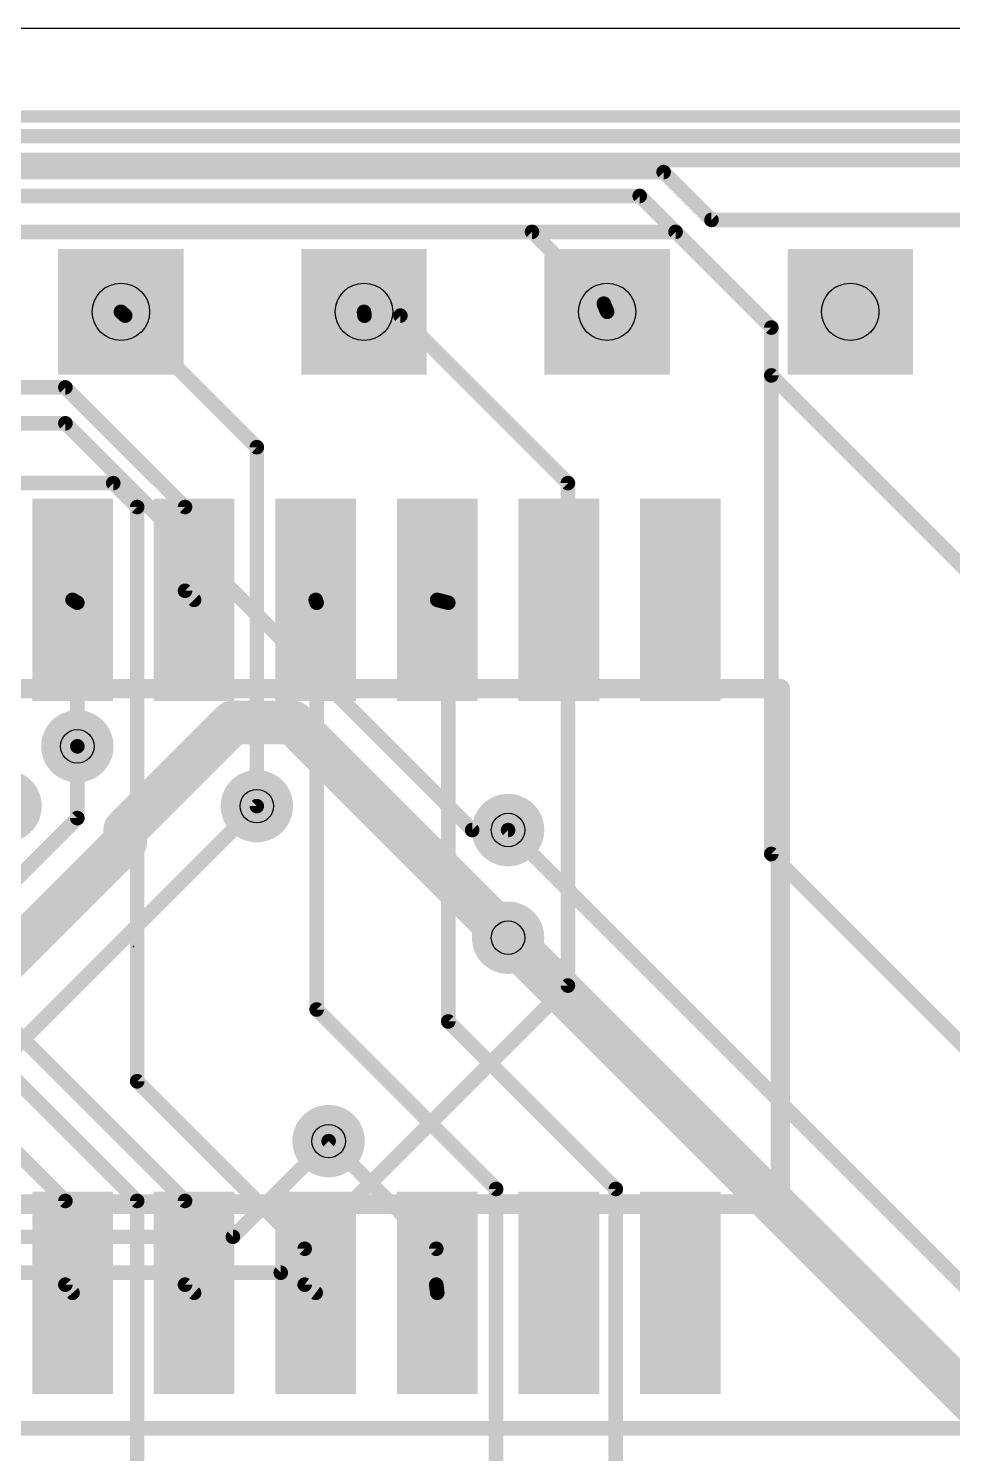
# Model space of a CAD drawing. Extents: x 0 to 200, y 0 to 49.
# Drawn here: x 115.11 to 124.77, y 33.11 to 48 of the extents above; entities that cross this region are included whole.
import ezdxf

# ---------------------------------------------------------------- set-up
doc = ezdxf.new("R2010")
doc.units = 0
for name, color, linetype in [('1', 12, 'CONTINUOUS'), ('16', 132, 'CONTINUOUS'), ('17', 110, 'CONTINUOUS'), ('18', 110, 'CONTINUOUS'), ('20', 31, 'CONTINUOUS'), ('21', 253, 'CONTINUOUS'), ('22', 253, 'CONTINUOUS'), ('24', 53, 'CONTINUOUS'), ('29', 253, 'CONTINUOUS'), ('30', 253, 'CONTINUOUS'), ('32', 253, 'CONTINUOUS'), ('44', 253, 'CONTINUOUS'), ('52', 253, 'CONTINUOUS')]:
    doc.layers.add(name, color=color, linetype=linetype)

# ---------------------------------------------------------------- blocks, each defined once
blk = doc.blocks.new('RECT')
blk.add_solid([(-0.5, -0.5), (0.5, -0.5), (-0.5, 0.5), (0.5, 0.5)])
blk = doc.blocks.new('SQUAREP')
blk.add_solid([(-0.5, -0.5), (0.5, -0.5), (-0.5, 0.5), (0.5, 0.5)])
blk = doc.blocks.new('ROUNDV')
at = {"const_width": 0.5}
blk.add_lwpolyline([(0, -0.25, 1), (0, 0.25, 1), (0, -0.25)], format="xyb", dxfattribs=at)

msp = doc.modelspace()

# ---------------------------------------------------------------- linework, layer by layer
at = {"layer": '1'}
for points, const_width in [([(88.125, 46.875), (149.625, 46.875)], 0.1524), ([(88.625, 46.5), (121.75, 46.5)], 0.1524), ([(121.75, 46.5), (122.25, 46)], 0.1524), ([(122.25, 46), (129.125, 46)], 0.1524), ([(121.875, 45.875), (107.75, 45.875)], 0.1524), ([(122.875, 44.875), (121.875, 45.875)], 0.1524), ([(118.625, 45), (118.62, 45.04)], 0.1524), ([(118.625, 45), (119, 45)], 0.1524), ([(119, 45), (120.75, 43.25)], 0.1524), ([(122.875, 44.375), (122.875, 44.875)], 0.1524), ([(133.25, 34), (122.875, 44.375)], 0.1524), ([(107.875, 43.875), (115.5, 43.875)], 0.1524), ([(115.5, 43.875), (119.75, 39.625)], 0.1524), ([(120.75, 43.25), (120.75, 38)], 0.1524), ([(116.125, 39.625), (117.25, 40.75)], 0.4572), ([(117.25, 40.75), (117.875, 40.75)], 0.4572), ([(117.875, 40.75), (120.125, 38.5)], 0.4572), ([(115.625, 39.75), (115.625, 40.5)], 0.1524), ([(117.5, 39.875), (113.625, 36)], 0.1524), ([(114.375, 38.5), (115.625, 39.75)], 0.1524), ([(116.125, 39.5), (116.125, 39.625)], 0.4572), ([(114.125, 37.5), (116.125, 39.5)], 0.4572), ([(119.75, 39.625), (120.125, 39.625)], 0.1524), ([(120.75, 38), (117.75, 35)], 0.1524), ([(118.25, 36.375), (117.25, 35.375)], 0.1524), ([(117.25, 35.375), (109, 35.375)], 0.1524), ([(117.75, 35), (108.875, 35)], 0.1524), ([(113.125, 33.375), (138.625, 33.375)], 0.1524)]:
    msp.add_lwpolyline(points, dxfattribs=dict(at, const_width=const_width))
for points, const_width in [([(121.7769, 46.5269, 1), (121.7231, 46.4731)], 0.0762), ([(121.75, 46.4619, 1), (121.75, 46.5381)], 0.0762), ([(122.25, 46.0381, 1), (122.25, 45.9619)], 0.0762), ([(122.2231, 45.9731, 1), (122.2769, 46.0269)], 0.0762), ([(121.9019, 45.9019, 1), (121.8481, 45.8481)], 0.0762), ([(121.875, 45.8369, 1), (121.875, 45.9131)], 0.0762), ([(118.6578, 45.0447, 1), (118.5822, 45.0353)], 0.0762), ([(118.625, 45.0381, 1), (118.625, 44.9619)], 0.0762), ([(118.5872, 44.9953, 1), (118.6628, 45.0047)], 0.0762), ([(119.0269, 45.0269, 1), (118.9731, 44.9731)], 0.0762), ([(119, 44.9619, 1), (119, 45.0381)], 0.0762), ([(122.9131, 44.875, 1), (122.8369, 44.875)], 0.0762), ([(122.8481, 44.8481, 1), (122.9019, 44.9019)], 0.0762), ([(122.8369, 44.375, 1), (122.9131, 44.375)], 0.0762), ([(122.9019, 44.4019, 1), (122.8481, 44.3481)], 0.0762), ([(115.5269, 43.9019, 1), (115.4731, 43.8481)], 0.0762), ([(115.5, 43.8369, 1), (115.5, 43.9131)], 0.0762), ([(120.7881, 43.25, 1), (120.7119, 43.25)], 0.0762), ([(120.7231, 43.2231, 1), (120.7769, 43.2769)], 0.0762), ([(117.25, 40.8643, 1), (117.25, 40.6357)], 0.2286), ([(117.3308, 40.6692, 1), (117.1692, 40.8308)], 0.2286), ([(117.9558, 40.8308, 1), (117.7942, 40.6692)], 0.2286), ([(117.875, 40.6357, 1), (117.875, 40.8643)], 0.2286), ([(115.6631, 40.5, 1), (115.5869, 40.5)], 0.0762), ([(117.5269, 39.8481, 1), (117.4731, 39.9019)], 0.0762), ([(115.5869, 39.75, 1), (115.6631, 39.75)], 0.0762), ([(115.6519, 39.7231, 1), (115.5981, 39.7769)], 0.0762), ([(116.2393, 39.625, 1), (116.0107, 39.625)], 0.2286), ([(116.0442, 39.7058, 1), (116.2058, 39.5442)], 0.2286), ([(116.0107, 39.5, 1), (116.2393, 39.5)], 0.2286), ([(116.2058, 39.4192, 1), (116.0442, 39.5808)], 0.2286), ([(119.75, 39.6631, 1), (119.75, 39.5869)], 0.0762), ([(119.7231, 39.5981, 1), (119.7769, 39.6519)], 0.0762), ([(120.125, 39.5869, 1), (120.125, 39.6631)], 0.0762), ([(120.0442, 38.4192, 1), (120.2058, 38.5808)], 0.2286), ([(120.7119, 38, 1), (120.7881, 38)], 0.0762), ([(120.7769, 37.9731, 1), (120.7231, 38.0269)], 0.0762), ([(118.2769, 36.3481, 1), (118.2231, 36.4019)], 0.0762), ([(117.2231, 35.4019, 1), (117.2769, 35.3481)], 0.0762), ([(117.25, 35.3369, 1), (117.25, 35.4131)], 0.0762), ([(117.7231, 35.0269, 1), (117.7769, 34.9731)], 0.0762), ([(117.75, 34.9619, 1), (117.75, 35.0381)], 0.0762)]:
    msp.add_lwpolyline(points, format="xyb", dxfattribs=dict(at, const_width=const_width))
at = {"layer": '16'}
for points, const_width in [([(66.25, 46.625), (127.625, 46.625)], 0.1524), ([(121.5, 46.25), (100.5, 46.25)], 0.1524), ([(122.875, 44.875), (121.5, 46.25)], 0.1524), ([(120.375, 45.875), (112.875, 45.875)], 0.1524), ([(121.125, 45.125), (120.375, 45.875)], 0.1524), ([(116.125, 45), (116.08, 45.04)], 0.1524), ([(121.125, 45.125), (121.16, 45.04)], 0.1524), ([(116.125, 45), (117.5, 43.625)], 0.1524), ([(122.875, 39.375), (122.875, 44.875)], 0.1524), ([(114.375, 44.25), (115.5, 44.25)], 0.1524), ([(115.5, 44.25), (116.75, 43)], 0.1524), ([(117.5, 43.625), (117.5, 39.875)], 0.1524), ([(116, 43.25), (112.625, 43.25)], 0.1524), ([(116.25, 43), (116, 43.25)], 0.1524), ([(116.25, 37), (116.25, 43)], 0.1524), ([(116.75, 43), (116.75, 42.125)], 0.1524), ([(116.75, 42.125), (116.845, 42.03)], 0.1524), ([(115.625, 42), (115.575, 42.03)], 0.1524), ([(115.625, 40.5), (115.625, 42)], 0.1524), ([(118.125, 42), (118.115, 42.03)], 0.1524), ([(118.125, 37.75), (118.125, 42)], 0.1524), ([(119.5, 42), (119.385, 42.03)], 0.1524), ([(119.5, 37.625), (119.5, 42)], 0.1524), ([(120.125, 39.625), (128.75, 31)], 0.1524), ([(133.625, 28.625), (122.875, 39.375)], 0.1524), ([(120.125, 38.5), (128.5, 30.125)], 0.4572), ([(116.25, 35.75), (114.25, 37.75)], 0.1524), ([(120, 35.875), (118.125, 37.75)], 0.1524), ([(115.5, 35.75), (113.625, 37.625)], 0.1524), ([(116.75, 35.75), (114.875, 37.625)], 0.1524), ([(121.25, 35.875), (119.5, 37.625)], 0.1524), ([(118, 35.25), (116.25, 37)], 0.1524), ([(119.375, 35.25), (118.25, 36.375)], 0.1524), ([(120, 31.25), (120, 35.875)], 0.1524), ([(121.25, 31.375), (121.25, 35.875)], 0.1524), ([(115.5, 34.875), (115.5, 35.75)], 0.1524), ([(116.25, 31.125), (116.25, 35.75)], 0.1524), ([(116.75, 34.875), (116.75, 35.75)], 0.1524), ([(118, 34.875), (118, 35.25)], 0.1524), ([(119.375, 34.875), (119.375, 35.25)], 0.1524), ([(115.5, 34.875), (115.575, 34.79)], 0.1524), ([(116.75, 34.875), (116.845, 34.79)], 0.1524), ([(118, 34.875), (118.115, 34.79)], 0.1524), ([(119.375, 34.875), (119.385, 34.79)], 0.1524)]:
    msp.add_lwpolyline(points, dxfattribs=dict(at, const_width=const_width))
for points, const_width in [([(121.5269, 46.2769, 1), (121.4731, 46.2231)], 0.0762), ([(121.5, 46.2119, 1), (121.5, 46.2881)], 0.0762), ([(120.4019, 45.9019, 1), (120.3481, 45.8481)], 0.0762), ([(120.375, 45.8369, 1), (120.375, 45.9131)], 0.0762), ([(116.1053, 45.0685, 1), (116.0547, 45.0115)], 0.0762), ([(121.1602, 45.1395, 1), (121.0898, 45.1105)], 0.0762), ([(121.0981, 45.0981, 1), (121.1519, 45.1519)], 0.0762), ([(116.1519, 45.0269, 1), (116.0981, 44.9731)], 0.0762), ([(116.0997, 44.9715, 1), (116.1503, 45.0285)], 0.0762), ([(121.1248, 45.0255, 1), (121.1952, 45.0545)], 0.0762), ([(122.9131, 44.875, 1), (122.8369, 44.875)], 0.0762), ([(122.8481, 44.8481, 1), (122.9019, 44.9019)], 0.0762), ([(115.5269, 44.2769, 1), (115.4731, 44.2231)], 0.0762), ([(115.5, 44.2119, 1), (115.5, 44.2881)], 0.0762), ([(117.5381, 43.625, 1), (117.4619, 43.625)], 0.0762), ([(117.4731, 43.5981, 1), (117.5269, 43.6519)], 0.0762), ([(116.0269, 43.2769, 1), (115.9731, 43.2231)], 0.0762), ([(116, 43.2119, 1), (116, 43.2881)], 0.0762), ([(116.2881, 43, 1), (116.2119, 43)], 0.0762), ([(116.2231, 42.9731, 1), (116.2769, 43.0269)], 0.0762), ([(116.7881, 43, 1), (116.7119, 43)], 0.0762), ([(116.7231, 42.9731, 1), (116.7769, 43.0269)], 0.0762), ([(116.7119, 42.125, 1), (116.7881, 42.125)], 0.0762), ([(116.7769, 42.1519, 1), (116.7231, 42.0981)], 0.0762), ([(115.5946, 42.0627, 1), (115.5554, 41.9973)], 0.0762), ([(115.6631, 42, 1), (115.5869, 42)], 0.0762), ([(115.6054, 41.9673, 1), (115.6446, 42.0327)], 0.0762), ([(116.8181, 42.0031, 1), (116.8719, 42.0569)], 0.0762), ([(118.1511, 42.042, 1), (118.0789, 42.018)], 0.0762), ([(118.1631, 42, 1), (118.0869, 42)], 0.0762), ([(118.0889, 41.988, 1), (118.1611, 42.012)], 0.0762), ([(119.3946, 42.0669, 1), (119.3754, 41.9931)], 0.0762), ([(119.5381, 42, 1), (119.4619, 42)], 0.0762), ([(119.4904, 41.9631, 1), (119.5096, 42.0369)], 0.0762), ([(115.5869, 40.5, 1), (115.6631, 40.5)], 0.0762), ([(117.4619, 39.875, 1), (117.5381, 39.875)], 0.0762), ([(120.1519, 39.6519, 1), (120.0981, 39.5981)], 0.0762), ([(122.8369, 39.375, 1), (122.9131, 39.375)], 0.0762), ([(122.9019, 39.4019, 1), (122.8481, 39.3481)], 0.0762), ([(120.2058, 38.5808, 1), (120.0442, 38.4192)], 0.2286), ([(118.1519, 37.7769, 1), (118.0981, 37.7231)], 0.0762), ([(118.0869, 37.75, 1), (118.1631, 37.75)], 0.0762), ([(119.5269, 37.6519, 1), (119.4731, 37.5981)], 0.0762), ([(119.4619, 37.625, 1), (119.5381, 37.625)], 0.0762), ([(116.2769, 37.0269, 1), (116.2231, 36.9731)], 0.0762), ([(116.2119, 37, 1), (116.2881, 37)], 0.0762), ([(118.2769, 36.4019, 1), (118.2231, 36.3481)], 0.0762), ([(120.0381, 35.875, 1), (119.9619, 35.875)], 0.0762), ([(119.9731, 35.8481, 1), (120.0269, 35.9019)], 0.0762), ([(121.2881, 35.875, 1), (121.2119, 35.875)], 0.0762), ([(121.2231, 35.8481, 1), (121.2769, 35.9019)], 0.0762), ([(115.5381, 35.75, 1), (115.4619, 35.75)], 0.0762), ([(115.4731, 35.7231, 1), (115.5269, 35.7769)], 0.0762), ([(116.2881, 35.75, 1), (116.2119, 35.75)], 0.0762), ([(116.2231, 35.7231, 1), (116.2769, 35.7769)], 0.0762), ([(116.7881, 35.75, 1), (116.7119, 35.75)], 0.0762), ([(116.7231, 35.7231, 1), (116.7769, 35.7769)], 0.0762), ([(118.0381, 35.25, 1), (117.9619, 35.25)], 0.0762), ([(117.9731, 35.2231, 1), (118.0269, 35.2769)], 0.0762), ([(119.4131, 35.25, 1), (119.3369, 35.25)], 0.0762), ([(119.3481, 35.2231, 1), (119.4019, 35.2769)], 0.0762), ([(115.5286, 34.9002, 1), (115.4714, 34.8498)], 0.0762), ([(115.4619, 34.875, 1), (115.5381, 34.875)], 0.0762), ([(115.5464, 34.7648, 1), (115.6036, 34.8152)], 0.0762), ([(116.7754, 34.9034, 1), (116.7246, 34.8466)], 0.0762), ([(116.7119, 34.875, 1), (116.7881, 34.875)], 0.0762), ([(116.8196, 34.7616, 1), (116.8704, 34.8184)], 0.0762), ([(117.9619, 34.875, 1), (118.0381, 34.875)], 0.0762), ([(118.0226, 34.9056, 1), (117.9774, 34.8444)], 0.0762), ([(118.0924, 34.7594, 1), (118.1376, 34.8206)], 0.0762), ([(119.4128, 34.8795, 1), (119.3372, 34.8705)], 0.0762), ([(119.3369, 34.875, 1), (119.4131, 34.875)], 0.0762), ([(119.3472, 34.7855, 1), (119.4228, 34.7945)], 0.0762)]:
    msp.add_lwpolyline(points, format="xyb", dxfattribs=dict(at, const_width=const_width))
at = {"layer": '20'}
msp.add_line((200, 48), (0, 48), dxfattribs=at)
at = {"layer": '21', "const_width": 0.127}
msp.add_lwpolyline([(90.98, 47.08), (141.18, 47.08)], dxfattribs=at)
at = {"layer": '22', "const_width": 0.2032}
for points in [[(109.4516, 41.1034), (122.9684, 41.1034)], [(122.9684, 41.1034), (122.9684, 35.7166)], [(122.9684, 35.7166), (109.4516, 35.7166)]]:
    msp.add_lwpolyline(points, dxfattribs=at)
at = {"layer": '22', "const_width": 0.1016}
for points in [[(123.0192, 41.1034, 1), (122.9176, 41.1034)], [(122.9684, 41.0526, 1), (122.9684, 41.1542)], [(122.9176, 35.7166, 1), (123.0192, 35.7166)], [(122.9684, 35.6658, 1), (122.9684, 35.7674)]]:
    msp.add_lwpolyline(points, format="xyb", dxfattribs=at)
at = {"layer": '24'}
msp.add_point((116.21, 38.41), dxfattribs=at)
at = {"layer": '44'}
for centre, radius in [((116.08, 45.04), 0.3), ((118.62, 45.04), 0.3), ((121.16, 45.04), 0.3), ((123.7, 45.04), 0.3), ((115.625, 40.5), 0.175), ((117.5, 39.875), 0.175), ((120.125, 39.625), 0.175), ((120.125, 38.5), 0.175), ((118.25, 36.375), 0.175)]:
    msp.add_circle(centre, radius, dxfattribs=at)

# ---------------------------------------------------------------- block references
at = {"layer": '16', "xscale": 1.91, "yscale": 0.64}
for p, rotation in [((115.575, 42.03), 270), ((116.845, 42.03), 270), ((118.115, 42.03), 270), ((119.385, 42.03), 90), ((120.655, 42.03), 90), ((121.925, 42.03), 90), ((115.575, 34.79), 270), ((116.845, 34.79), 270), ((118.115, 34.79), 270), ((119.385, 34.79), 270), ((120.655, 34.79), 270), ((121.925, 34.79), 270)]:
    msp.add_blockref('RECT', p, dxfattribs=dict(at, rotation=rotation))
at = {"layer": '17', "xscale": 1.108, "yscale": 1.108}
for p in [(116.08, 45.04), (116.08, 45.04), (118.62, 45.04), (118.62, 45.04), (121.16, 45.04), (121.16, 45.04), (123.7, 45.04), (123.7, 45.04)]:
    msp.add_blockref('SQUAREP', p, dxfattribs=at)
at = {"layer": '18', "xscale": 0.7564, "yscale": 0.7564}
for p in [(115.625, 40.5), (115.625, 40.5), (114.875, 39.875), (114.875, 39.875), (117.5, 39.875), (117.5, 39.875), (120.125, 39.625), (120.125, 39.625), (120.125, 38.5), (120.125, 38.5), (118.25, 36.375), (118.25, 36.375)]:
    msp.add_blockref('ROUNDV', p, dxfattribs=at)
at = {"layer": '29', "xscale": 1.3112, "yscale": 1.3112}
for p in [(116.08, 45.04), (118.62, 45.04), (121.16, 45.04), (123.7, 45.04)]:
    msp.add_blockref('SQUAREP', p, dxfattribs=at)
at = {"layer": '30', "xscale": 1.3112, "yscale": 1.3112}
for p in [(116.08, 45.04), (118.62, 45.04), (121.16, 45.04), (123.7, 45.04)]:
    msp.add_blockref('SQUAREP', p, dxfattribs=at)
at = {"layer": '30', "xscale": 2.1132, "yscale": 0.8432}
for p, rotation in [((115.575, 42.03), 270), ((116.845, 42.03), 270), ((118.115, 42.03), 270), ((119.385, 42.03), 90), ((120.655, 42.03), 90), ((121.925, 42.03), 90), ((115.575, 34.79), 270), ((116.845, 34.79), 270), ((118.115, 34.79), 270), ((119.385, 34.79), 270), ((120.655, 34.79), 270), ((121.925, 34.79), 270)]:
    msp.add_blockref('RECT', p, dxfattribs=dict(at, rotation=rotation))
at = {"layer": '32', "xscale": 1.91, "yscale": 0.64}
for p, rotation in [((115.575, 42.03), 270), ((116.845, 42.03), 270), ((118.115, 42.03), 270), ((119.385, 42.03), 90), ((120.655, 42.03), 90), ((121.925, 42.03), 90), ((115.575, 34.79), 270), ((116.845, 34.79), 270), ((118.115, 34.79), 270), ((119.385, 34.79), 270), ((120.655, 34.79), 270), ((121.925, 34.79), 270)]:
    msp.add_blockref('RECT', p, dxfattribs=dict(at, rotation=rotation))
at = {"layer": '52', "xscale": 1.015, "yscale": 0.457}
for p, rotation in [((115.575, 41.7125), 270), ((116.845, 41.7125), 270), ((118.115, 41.7125), 270), ((119.385, 41.7125), 90), ((120.655, 41.7125), 90), ((121.925, 41.7125), 90), ((115.575, 35.1075), 270), ((116.845, 35.1075), 270), ((118.115, 35.1075), 270), ((119.385, 35.1075), 270), ((120.655, 35.1075), 270), ((121.925, 35.1075), 270)]:
    msp.add_blockref('RECT', p, dxfattribs=dict(at, rotation=rotation))

doc.saveas('drawing.dxf')
